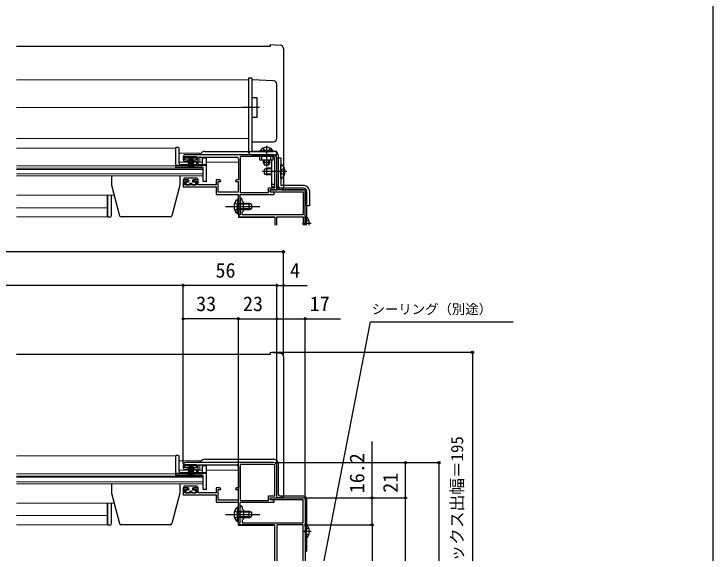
# Model space of a CAD drawing. Units: millimetres, scale not verified. Extents: x -525 to 525, y -782 to 778.
# Drawn here: x 106.7 to 525, y -509.3 to -187 of the extents above; entities that cross this region are included whole.
import ezdxf
from ezdxf.enums import TextEntityAlignment as Align

# ---------------------------------------------------------------- set-up
doc = ezdxf.new("R2010")
doc.units = ezdxf.units.MM
doc.header["$LTSCALE"] = 4
for name, color, linetype in [('0-2_YKK_11', 7, 'Continuous'), ('0-5_YKK_13', 4, 'Continuous'), ('0-7_YKK_D', 6, 'Continuous'), ('0-8_YKK_ZWAK', 7, 'Continuous')]:
    doc.layers.add(name, color=color, linetype=linetype)
doc.layers.add('0-4_YKK_12', color=2, linetype='Continuous', lineweight=18)
doc.styles.add('ＭＳ ゴシック', font='')
doc.styles.get('ＭＳ ゴシック').set_extended_font_data('MS Gothic')

msp = doc.modelspace()

# ---------------------------------------------------------------- linework, layer by layer
at = {"layer": '0-2_YKK_11'}
for p, q in [((262, -271.139), (209.5, -271.139)), ((208, -272.639), (208, -274.239)), ((262, -272.239), (242.1, -272.239)), ((281, -313.339), (281, -293.139)), ((262, -455.3), (209.5, -455.3)), ((208, -456.8), (208, -458.4)), ((262, -456.4), (242.1, -456.4))]:
    msp.add_line(p, q, dxfattribs=at)
for points in [[(241, -273.539), (241, -286.239), (240.177, -286.239), (239.36, -286.811), (239.495, -287.239), (240.9, -287.239), (240.9, -293.639), (228.9, -293.639), (228.9, -287.239), (230.305, -287.239), (230.44, -286.811), (229.623, -286.239), (227.7, -286.239), (227.7, -289.239), (217, -289.239), (217, -286.239), (214.1, -286.239), (214.1, -287.139), (216, -287.139), (216, -289.239), (209, -289.239), (209, -287.139), (210.9, -287.139), (210.9, -286.239), (208, -286.239), (208, -290.339), (227.7, -290.339), (227.7, -294.839), (240.9, -294.839), (240.9, -301.681), (241.02, -301.864), (241.02, -302.414), (240.9, -302.597), (240.9, -307.139), (242.1, -307.139), (242.1, -294.839), (262.5, -294.839), (262.5, -293.839), (260, -293.339), (260, -292.139)], [(209, -275.239), (210.9, -275.239), (210.9, -274.339), (209, -274.339), (209, -272.239), (216, -272.239), (216, -274.339), (214.1, -274.339), (214.1, -275.239), (216, -275.239), (216, -276.539)], [(216.7, -277.239), (217, -276.939), (217, -272.539), (240, -272.539)], [(242.1, -272.239), (242.1, -293.739), (259, -293.739), (259, -291.039), (262.9, -291.039), (262.9, -273.139)], [(260, -292.139), (264, -292.139), (264, -273.139)], [(280, -292.139), (260, -292.139), (260, -293.339), (279.8, -293.339), (279.8, -307.139), (243.3, -307.139), (243.3, -305.539), (244.1, -304.739), (244.1, -299.539), (243.3, -298.739), (243.3, -297.739)], [(242.1, -297.739), (242.1, -301.681), (242.22, -301.864), (242.22, -302.414), (242.1, -302.597), (242.1, -307.139), (241, -307.139), (241, -308.339), (262.9, -308.339), (262.9, -313.339)], [(264, -313.339), (264, -308.339), (279.8, -308.339), (279.8, -313.339)], [(241, -457.7), (241, -470.4), (240.177, -470.4), (239.36, -470.972), (239.495, -471.4), (240.9, -471.4), (240.9, -477.8), (228.9, -477.8), (228.9, -471.4), (230.305, -471.4), (230.44, -470.972), (229.623, -470.4), (227.7, -470.4), (227.7, -473.4), (217, -473.4), (217, -470.4), (214.1, -470.4), (214.1, -471.3), (216, -471.3), (216, -473.4), (209, -473.4), (209, -471.3), (210.9, -471.3), (210.9, -470.4), (208, -470.4), (208, -474.5), (227.7, -474.5), (227.7, -479), (240.9, -479), (240.9, -485.842), (241.02, -486.025), (241.02, -486.575), (240.9, -486.758), (240.9, -491.3), (242.1, -491.3), (242.1, -479), (262.5, -479), (262.5, -478), (260, -477.5), (260, -476.3)], [(209, -459.4), (210.9, -459.4), (210.9, -458.5), (209, -458.5), (209, -456.4), (216, -456.4), (216, -458.5), (214.1, -458.5), (214.1, -459.4), (216, -459.4), (216, -460.7)], [(216.7, -461.4), (217, -461.1), (217, -456.7), (240, -456.7)], [(242.1, -456.4), (242.1, -477.9), (259, -477.9), (259, -475.2), (262.9, -475.2), (262.9, -457.3)], [(260, -476.3), (264, -476.3), (264, -457.3)], [(243.3, -481.9), (243.3, -482.9), (244.1, -483.7), (244.1, -488.9), (243.3, -489.7), (243.3, -491.3), (279.8, -491.3), (279.8, -477.5), (260, -477.5), (260, -476.3), (280, -476.3)], [(281, -477.3), (281, -582.3), (301, -582.3), (301, -584.3), (300.3, -584.3), (300.3, -583.5), (288.7, -583.5), (288.7, -584.3), (288.3, -584.3), (288, -584), (287.7, -583.7), (281.3, -583.7), (281, -584), (280.7, -584.3), (279.8, -584.3), (279.8, -580.3), (260.9, -580.3)], [(260.9, -572.3), (262.9, -572.3), (262.9, -492.5), (241, -492.5), (241, -491.3), (242.1, -491.3), (242.1, -486.758), (242.22, -486.575), (242.22, -486.025), (242.1, -485.842), (242.1, -481.9)]]:
    msp.add_lwpolyline(points, dxfattribs=at)
msp.add_lwpolyline([(264, -492.5), (264, -579.1), (279.8, -579.1), (279.8, -492.5)], close=True, dxfattribs=at)
for centre, radius, start, end in [((209.5, -272.639), 1.5, 90.00001, 179.99999), ((262, -273.139), 2, 0.00001, 89.99999), ((209, -274.239), 1, 180.00001, 269.99999), ((240, -273.539), 1, 0.00001, 89.99999), ((262, -273.139), 0.9, 0.00001, 89.99999), ((216.7, -276.539), 0.7, 180.00001, 269.99999), ((280, -293.139), 1, 0, 90), ((242.7, -297.739), 0.6, 0, 180), ((209.5, -456.8), 1.5, 90.00001, 179.99999), ((262, -457.3), 2, 0.00001, 89.99999), ((209, -458.4), 1, 180.00001, 269.99999), ((240, -457.7), 1, 0.00001, 89.99999), ((262, -457.3), 0.9, 0.00001, 89.99999), ((216.7, -460.7), 0.7, 180.00001, 269.99999), ((280, -477.3), 1, 0.00001, 89.99999), ((242.7, -481.9), 0.6, 359.99999, 180.00001)]:
    msp.add_arc(centre, radius, start, end, dxfattribs=at)
at = {"layer": '0-4_YKK_12'}
for p, q in [((108.25, -226.438), (247.001, -226.438)), ((247.001, -261.438), (247.001, -226.438)), ((252.001, -242.938), (108.25, -242.938)), ((247.001, -261.438), (108.25, -261.438)), ((203.501, -267.139), (108.25, -267.139)), ((203.501, -267.139), (203.501, -278.939)), ((218, -270.138), (205.501, -270.138)), ((218, -270.138), (218, -271.139)), ((216, -275.638), (205.501, -275.638)), ((219.5, -275.638), (217, -275.638)), ((218, -272.539), (218, -275.638)), ((241, -275.638), (222, -275.638)), ((203.501, -277.739), (108.25, -277.739)), ((220, -279.239), (108.25, -279.239)), ((220, -279.923), (108.25, -279.923)), ((203.501, -278.939), (220, -278.939)), ((220, -278.939), (220, -283.839)), ((220, -282.595), (108.25, -282.595)), ((220, -283.839), (108.25, -283.839)), ((166.608, -295.339), (108.25, -295.339)), ((162.5, -295.339), (162.5, -308.239)), ((241, -302.424), (241, -297.639)), ((108.249, -302.839), (162.5, -302.839)), ((162.5, -308.239), (108.249, -308.239)), ((241, -308.639), (241, -307.063)), ((241, -308.639), (262.9, -308.639)), ((203.501, -451.3), (108.25, -451.3)), ((203.501, -451.3), (203.501, -463.1)), ((218, -454.299), (205.501, -454.299)), ((218, -454.299), (218, -455.3)), ((216, -459.799), (205.501, -459.799)), ((219.5, -459.799), (217, -459.799)), ((218, -456.7), (218, -459.799)), ((241, -459.799), (222, -459.799)), ((203.501, -461.9), (108.25, -461.9)), ((220, -463.4), (108.25, -463.4)), ((220, -464.084), (108.25, -464.084)), ((203.501, -463.1), (220, -463.1)), ((220, -463.1), (220, -467.999)), ((220, -466.756), (108.25, -466.756)), ((220, -468), (108.25, -468)), ((166.608, -479.5), (108.25, -479.5)), ((162.5, -479.5), (162.5, -492.4)), ((241, -486.585), (241, -481.8)), ((108.249, -487), (162.5, -487)), ((162.5, -492.4), (108.249, -492.4)), ((241, -492.8), (241, -491.224)), ((241, -492.8), (262.9, -492.8))]:
    msp.add_line(p, q, dxfattribs=at)
at = {"layer": '0-5_YKK_13'}
for p, q in [((260.001, -205.139), (266.176, -205.679)), ((268.001, -207.672), (268.001, -291.139)), ((249.001, -225.438), (249.001, -234.438)), ((264.001, -261.439), (264.001, -228.894)), ((249.001, -234.438), (249.001, -258.938)), ((249.001, -236.939), (252.001, -236.939)), ((252.001, -236.939), (252.001, -248.939)), ((253.603, -242.938), (243.501, -242.938)), ((252.001, -248.939), (249.001, -248.939)), ((249.001, -248.939), (249.001, -263.439)), ((249.001, -258.938), (249.001, -269.138)), ((249.001, -263.439), (262.001, -263.439)), ((203.5, -278.639), (203.5, -266.839)), ((205, -266.839), (203.5, -266.839)), ((205.5, -276.239), (205.5, -267.339)), ((257.902, -265.901), (257.902, -278.13)), ((221.001, -269.139), (262, -269.139)), ((263.999, -269.138), (249.001, -269.138)), ((249.001, -271.138), (263.999, -271.138)), ((254.152, -268.629), (259.902, -268.629)), ((254.152, -269.138), (254.152, -268.629)), ((254.152, -269.138), (259.902, -269.138)), ((261.652, -268.629), (255.902, -268.629)), ((261.652, -269.138), (255.902, -269.138)), ((261.652, -269.138), (261.652, -268.629)), ((263.999, -271.138), (263.999, -269.138)), ((211.499, -273.139), (210.799, -278.239)), ((211.199, -278.239), (211.699, -273.139)), ((211.899, -273.139), (211.549, -278.239)), ((211.849, -278.239), (212.099, -273.139)), ((212.299, -273.139), (212.099, -278.239)), ((212.499, -273.139), (212.499, -278.239)), ((212.699, -273.139), (212.899, -278.239)), ((213.149, -278.239), (212.899, -273.139)), ((213.099, -273.139), (213.449, -278.239)), ((213.799, -278.239), (213.299, -273.139)), ((213.499, -273.139), (214.199, -278.239)), ((219.5, -276.739), (219.5, -273.439)), ((221.7, -273.139), (219.8, -273.139)), ((222, -286.939), (222, -273.439)), ((253.601, -272.239), (253.601, -274.239)), ((253.601, -274.239), (261.901, -274.239)), ((255.101, -274.239), (255.101, -272.239)), ((255.902, -274.239), (255.902, -275.738)), ((259.902, -275.738), (255.902, -275.738)), ((255.902, -275.738), (256.602, -277.138)), ((256.556, -277.046), (256.556, -274.239)), ((259.902, -275.738), (259.202, -277.138)), ((259.248, -277.046), (259.248, -274.239)), ((259.902, -275.738), (259.902, -274.239)), ((260.401, -274.239), (260.401, -272.239)), ((262.901, -290.239), (262.901, -274.239)), ((266.501, -273.139), (264.001, -273.139)), ((264.001, -289.139), (264.001, -273.139)), ((265, -290.139), (265, -272.139)), ((266.501, -273.139), (266.501, -289.139)), ((222, -277.639), (203.5, -277.639)), ((219.5, -278.639), (203.5, -278.639)), ((222, -277.239), (206.5, -277.239)), ((220, -286.939), (220, -279.139)), ((257.901, -279.239), (256.501, -279.939)), ((256.501, -279.939), (256.501, -282.539)), ((256.602, -277.138), (259.202, -277.138)), ((260.902, -279.618), (257.143, -279.618)), ((260.902, -279.239), (257.901, -279.239)), ((257.901, -279.239), (257.901, -283.239)), ((266.713, -280.094), (266.104, -281.239)), ((266.501, -285.215), (266.501, -277.263)), ((268.578, -279.164), (266.713, -280.094)), ((165, -283.839), (165, -289.339)), ((206, -283.839), (206, -289.339)), ((270.001, -281.239), (255.282, -281.239)), ((256.501, -282.539), (257.901, -283.239)), ((260.902, -282.86), (257.143, -282.86)), ((260.902, -283.239), (257.901, -283.239)), ((266.713, -282.384), (266.104, -281.239)), ((268.578, -283.314), (266.713, -282.384)), ((208.299, -286.239), (208.299, -285.739)), ((216.199, -285.239), (208.799, -285.239)), ((209.499, -288.039), (209.499, -288.739)), ((215.499, -288.739), (215.499, -288.039)), ((216.699, -285.739), (216.699, -286.239)), ((221.7, -287.239), (220.3, -287.239)), ((165, -289.339), (169.892, -307.598)), ((206, -289.339), (201.108, -307.598)), ((209.999, -289.239), (211.499, -289.239)), ((213.499, -289.239), (214.999, -289.239)), ((260.901, -288.739), (262.901, -288.739)), ((264.001, -292.139), (264.001, -291.839)), ((267.001, -292.139), (264.001, -292.139)), ((280, -291.139), (266, -291.139)), ((280.501, -289.639), (267.001, -289.639)), ((267.001, -292.139), (280.501, -292.139)), ((281.001, -292.639), (281.001, -301.639)), ((283.501, -292.639), (283.501, -301.639)), ((163, -308.539), (163, -295.339)), ((165, -307.539), (165, -295.339)), ((282, -308.645), (282, -293.139)), ((240.391, -297.888), (240.391, -304.138)), ((240.9, -297.888), (240.391, -297.888)), ((240.391, -306.388), (240.391, -300.138)), ((240.9, -297.888), (240.9, -304.138)), ((248.809, -300.792), (240.9, -300.792)), ((247.5, -304.138), (247.5, -300.138)), ((247.5, -300.138), (248.9, -300.838)), ((248.9, -300.838), (248.9, -303.438)), ((233.4, -302.138), (253.9, -302.138)), ((248.809, -303.483), (240.9, -303.483)), ((247.5, -304.138), (240.9, -304.138)), ((247.5, -304.138), (248.9, -303.438)), ((283.501, -301.639), (281.001, -301.639)), ((164, -308.539), (163, -308.539)), ((200.142, -308.339), (170.858, -308.339)), ((240.9, -306.388), (240.391, -306.388)), ((281, -308.089), (281, -313.339)), ((281, -308.089), (281.509, -308.089)), ((281.509, -308.089), (281.509, -313.339)), ((284.491, -312.339), (279.405, -312.339)), ((281.112, -313.339), (280.58, -312.339)), ((281, -310.339), (281, -313.339)), ((260.001, -389.3), (266.176, -389.84)), ((268.001, -391.833), (268.001, -475.3)), ((203.5, -462.8), (203.5, -451)), ((205, -451), (203.5, -451)), ((205.5, -460.4), (205.5, -451.5)), ((221.001, -453.3), (262, -453.3)), ((211.499, -457.3), (210.799, -462.4)), ((211.199, -462.4), (211.699, -457.3)), ((211.899, -457.3), (211.549, -462.4)), ((211.849, -462.4), (212.099, -457.3)), ((212.299, -457.3), (212.099, -462.4)), ((212.499, -457.3), (212.499, -462.4)), ((212.699, -457.3), (212.899, -462.4)), ((213.149, -462.4), (212.899, -457.3)), ((213.099, -457.3), (213.449, -462.4)), ((213.799, -462.4), (213.299, -457.3)), ((213.499, -457.3), (214.199, -462.4)), ((219.5, -460.9), (219.5, -457.6)), ((221.7, -457.3), (219.8, -457.3)), ((222, -471.1), (222, -457.6)), ((265, -474.3), (265, -456.3)), ((222, -461.8), (203.5, -461.8)), ((219.5, -462.8), (203.5, -462.8)), ((222, -461.4), (206.5, -461.4)), ((220, -471.1), (220, -463.3)), ((165, -468), (165, -473.5)), ((206, -468), (206, -473.5)), ((208.299, -470.4), (208.299, -469.9)), ((216.199, -469.4), (208.799, -469.4)), ((209.499, -472.2), (209.499, -472.9)), ((215.499, -472.9), (215.499, -472.2)), ((216.699, -469.9), (216.699, -470.4)), ((221.7, -471.4), (220.3, -471.4)), ((165, -473.5), (169.892, -491.759)), ((206, -473.5), (201.108, -491.759)), ((209.999, -473.4), (211.499, -473.4)), ((213.499, -473.4), (214.999, -473.4)), ((264.001, -476.3), (264.001, -476)), ((267.001, -476.3), (264.001, -476.3)), ((280, -475.3), (266, -475.3)), ((163, -492.7), (163, -479.5)), ((165, -491.7), (165, -479.5)), ((282, -492.805), (282, -477.3)), ((240.391, -482.048), (240.391, -488.298)), ((240.9, -482.048), (240.391, -482.048)), ((240.391, -490.548), (240.391, -484.298)), ((240.9, -482.048), (240.9, -488.298)), ((248.809, -484.953), (240.9, -484.953)), ((247.5, -488.298), (247.5, -484.298)), ((247.5, -484.298), (248.9, -484.998)), ((248.9, -484.998), (248.9, -487.598)), ((233.4, -486.298), (253.9, -486.298)), ((248.809, -487.644), (240.9, -487.644)), ((247.5, -488.298), (240.9, -488.298)), ((247.5, -488.298), (248.9, -487.598)), ((164, -492.7), (163, -492.7)), ((200.142, -492.5), (170.858, -492.5)), ((240.9, -490.548), (240.391, -490.548)), ((281, -492.25), (281, -500.75)), ((281, -492.25), (281.509, -492.25)), ((281.509, -492.25), (281.509, -500.75)), ((284.491, -496.5), (279.405, -496.5)), ((281, -494.5), (281, -498.5)), ((281, -500.75), (281.509, -500.75)), ((282, -507.3), (282, -500.195))]:
    msp.add_line(p, q, dxfattribs=at)
for points in [[(260.001, -205.139), (260.001, -206.439), (108.25, -206.439)], [(249.001, -225.438), (247.001, -225.438), (247.001, -269.138)], [(262.071, -226.896), (249.001, -226.439), (249.001, -236.939)], [(255.852, -267.129), (256.757, -268.984), (257.902, -269.593)], [(259.952, -267.129), (259.047, -268.984), (257.902, -269.593)], [(261.901, -274.239), (261.901, -272.239), (253.601, -272.239)], [(260.901, -274.239), (260.901, -290.239), (262.901, -290.239)], [(208.299, -286.239), (211.199, -286.239), (211.199, -287.539), (209.999, -287.539)], [(214.999, -287.539), (213.799, -287.539), (213.799, -286.239), (216.699, -286.239)], [(238.804, -300.063), (240.711, -300.993), (241.32, -302.138)], [(240.9, -306.388), (240.9, -300.138), (247.5, -300.138)], [(238.804, -304.213), (240.711, -303.283), (241.32, -302.138)], [(283.096, -310.264), (281.189, -311.194), (280.58, -312.339)], [(260.001, -389.3), (260.001, -390.6), (108.25, -390.6)], [(208.299, -470.4), (211.199, -470.4), (211.199, -471.7), (209.999, -471.7)], [(214.999, -471.7), (213.799, -471.7), (213.799, -470.4), (216.699, -470.4)], [(238.804, -484.223), (240.711, -485.153), (241.32, -486.298)], [(240.9, -490.548), (240.9, -484.298), (247.5, -484.298)], [(238.804, -488.373), (240.711, -487.443), (241.32, -486.298)], [(283.096, -494.425), (281.189, -495.355), (280.58, -496.5)], [(283.096, -498.575), (281.189, -497.645), (280.58, -496.5)]]:
    msp.add_lwpolyline(points, dxfattribs=at)
for points in [[(215.499, -272.239), (215.499, -273.139), (209.499, -273.139), (209.499, -272.239)], [(215.499, -456.4), (215.499, -457.3), (209.499, -457.3), (209.499, -456.4)]]:
    msp.add_lwpolyline(points, close=True, dxfattribs=at)
for centre, radius, start, end in [((266.001, -207.672), 2, 0, 85), ((262.001, -228.894), 2, 0, 88), ((262.001, -261.439), 2, 270, 0), ((205, -267.339), 0.5, 0, 90), ((257.902, -271.165), 4.527, 34.06671, 145.93329), ((221, -272.139), 3, 90, 160.52876), ((249.001, -269.138), 2, 180, 270), ((262, -272.139), 3, 0, 90), ((219.8, -273.439), 0.3, 90, 180), ((221.7, -273.439), 0.3, 0, 90), ((260.901, -274.239), 2, 0, 60), ((206.5, -276.239), 1, 180, 270), ((219, -276.739), 0.5, 270, 0), ((219.5, -279.139), 0.5, 0, 90), ((266.775, -277.263), 0.274, 52.28591, 180), ((263.701, -281.239), 5.3, 306.68934, 53.31066), ((208.799, -285.739), 0.5, 90, 180.00026), ((209.999, -288.039), 0.5, 90, 180.00026), ((212.499, -289.239), 1, 0.00026, 180.00026), ((214.999, -288.039), 0.5, 0.00026, 90), ((216.199, -285.739), 0.5, 0.00026, 90), ((220.3, -286.939), 0.3, 180, 270), ((221.7, -286.939), 0.3, 270, 0), ((266.775, -285.215), 0.274, 180, 307.71409), ((209.999, -288.739), 0.5, 180.00026, 270), ((214.999, -288.739), 0.5, 270, 0.00026), ((267.001, -289.139), 3, 180, 270), ((266, -290.139), 1, 180, 270), ((267.001, -289.139), 0.5, 180, 270), ((267.001, -291.139), 1, 270, 0), ((280, -293.139), 2, 0, 90), ((280.501, -292.639), 3, 0, 90), ((280.501, -292.639), 0.5, 0, 90), ((243.931, -302.138), 5.531, 129.79413, 230.20587), ((164, -307.539), 1, 270, 0), ((170.858, -307.339), 1, 195, 270), ((200.142, -307.339), 1, 270, 345), ((277.969, -312.339), 5.531, 349.58286, 50.20587), ((266.001, -391.833), 2, 0, 85), ((205, -451.5), 0.5, 0, 90), ((221, -456.3), 3, 90, 160.52876), ((262, -456.3), 3, 0, 90), ((219.8, -457.6), 0.3, 90, 180), ((221.7, -457.6), 0.3, 0, 90), ((206.5, -460.4), 1, 180, 270), ((219, -460.9), 0.5, 270, 0), ((219.5, -463.3), 0.5, 0, 90), ((208.799, -469.9), 0.5, 90, 180.00026), ((209.999, -472.2), 0.5, 90, 180.00026), ((212.499, -473.4), 1, 0.00026, 180.00026), ((214.999, -472.2), 0.5, 0.00026, 90), ((216.199, -469.9), 0.5, 0.00026, 90), ((220.3, -471.1), 0.3, 180, 270), ((221.7, -471.1), 0.3, 270, 0), ((209.999, -472.9), 0.5, 180.00026, 270), ((214.999, -472.9), 0.5, 270, 0.00026), ((266, -474.3), 1, 180, 270), ((267.001, -475.3), 1, 270, 0), ((280, -477.3), 2, 0, 90), ((243.931, -486.298), 5.531, 129.79413, 230.20587), ((164, -491.7), 1, 270, 0), ((170.858, -491.5), 1, 195, 270), ((200.142, -491.5), 1, 270, 345), ((277.969, -496.5), 5.531, 309.79413, 50.20587), ((280, -507.3), 2, 300.00061, 0)]:
    msp.add_arc(centre, radius, start, end, dxfattribs=at)
at = {"layer": '0-7_YKK_D'}
for p, q in [((268.001, -329.3), (-268.001, -329.3)), ((268.001, -390.833), (268.001, -328.3)), ((208, -349.3), (-208, -349.3)), ((208, -455.8), (208, -348.3)), ((208, -455.8), (208, -348.3)), ((264, -349.3), (208, -349.3)), ((264, -456.3), (264, -348.3)), ((264, -456.3), (264, -348.3)), ((268.001, -390.833), (268.001, -348.3)), ((208, -455.8), (208, -368.3)), ((241, -369.3), (208, -369.3)), ((241, -490.6), (241, -368.3)), ((241, -490.6), (241, -368.3)), ((241, -369.3), (264, -369.3)), ((264, -456.3), (264, -368.3)), ((264, -456.3), (264, -368.3)), ((281, -476.3), (281, -368.3)), ((261.001, -389.3), (382, -389.3)), ((381, -389.3), (381, -584.3)), ((263, -455.3), (342, -455.3)), ((263, -455.3), (362, -455.3)), ((341, -476.3), (341, -455.3)), ((361, -455.3), (361, -584.3)), ((281, -476.3), (342, -476.3)), ((281, -476.3), (342, -476.3)), ((281, -476.3), (322, -476.3)), ((341, -584.3), (341, -476.3)), ((280.3, -492.5), (322, -492.5)), ((280.3, -492.5), (322, -492.5)), ((321, -492.5), (321, -584.3))]:
    msp.add_line(p, q, dxfattribs=at)
for points in [[(264, -349.3), (268.001, -349.3), (282.12, -349.3)], [(264, -369.3), (281, -369.3), (302.073, -369.3)], [(283.384, -559.618), (283.871, -557.115), (320.029, -371.099), (405.389, -371.099)], [(321, -492.5), (321, -476.3), (321, -442.75)]]:
    msp.add_lwpolyline(points, dxfattribs=at)
for centre in [(268.001, -329.3), (208, -349.3), (208, -349.3), (264, -349.3), (264, -349.3), (268.001, -349.3), (208, -369.3), (241, -369.3), (241, -369.3), (264, -369.3), (264, -369.3), (281, -369.3), (381, -389.3), (341, -455.3), (361, -455.3), (321, -476.3), (341, -476.3), (341, -476.3), (321, -492.5), (321, -492.5)]:
    msp.add_circle(centre, 0.637, dxfattribs=at)
at = {"layer": '0-8_YKK_ZWAK'}
msp.add_lwpolyline([(-525, -782.3), (525, -782.3), (525, 747.7)], dxfattribs=at)

# ---------------------------------------------------------------- texts
at = {"layer": '0-7_YKK_D', "style": 'ＭＳ ゴシック'}
for s, height, p in [('56', 8.798, (227.307, -347.3)), ('4', 8.798, (271.938, -347.3)), ('33', 8.798, (215.773, -367.3)), ('23', 8.798, (243.773, -367.3)), ('17', 8.798, (283.709, -367.3)), ('シーリング（別途）', 5.865, (320.744, -368.198))]:
    msp.add_text(s, height=height, dxfattribs=at).set_placement(p, align=Align.BOTTOM_LEFT)
for s, height, p in [('シャッターボックス出幅＝195', 7.331, (377.693, -574.47)), ('16.2', 8.798, (319, -473.591)), ('21', 8.798, (339, -473.334))]:
    msp.add_text(s, height=height, rotation=90, dxfattribs=at).set_placement(p, align=Align.BOTTOM_LEFT)

doc.saveas('drawing.dxf')
